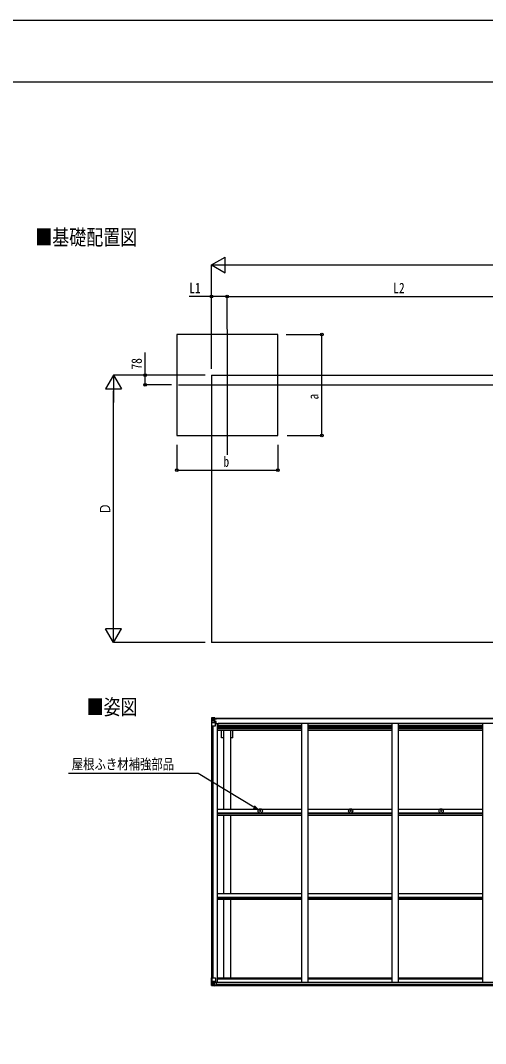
# Model space of a CAD drawing. Units: millimetres, scale not verified. Extents: x -10512 to 10512, y -7425 to 7425.
# Drawn here: x -5629 to -1949, y -678 to 7425 of the extents above; entities that cross this region are included whole.
import ezdxf
from ezdxf.enums import TextEntityAlignment as Align

# ---------------------------------------------------------------- set-up
doc = ezdxf.new("R2010")
doc.units = ezdxf.units.MM
doc.header["$LTSCALE"] = 30
for name, color, linetype in [('0-2_USER1', 3, 'Continuous'), ('0-3_YKK_12', 2, 'Continuous'), ('0-4_YKK_13', 4, 'Continuous'), ('0-5_YKK_A1', 4, 'Continuous'), ('0-6_YKK_D', 6, 'Continuous'), ('0-7_YKK_ZWAK', 7, 'Continuous')]:
    doc.layers.add(name, color=color, linetype=linetype)
doc.styles.add('ＭＳ ゴシック', font='')
doc.styles.get('ＭＳ ゴシック').set_extended_font_data('MS Gothic')

msp = doc.modelspace()

# ---------------------------------------------------------------- linework, layer by layer
at = {"layer": '0-3_YKK_12'}
for p, q in [((-3992.65, 4978.64), (-3992.65, 3983.47)), ((-4377.61, 4538.55), (-1058.51, 4538.55))]:
    msp.add_line(p, q, dxfattribs=at)
at = {"layer": '0-4_YKK_13'}
for p, q in [((-4118.65, 1899.64), (-4118.65, 1899.6)), ((-4117.71, 1900.64), (-4117.71, 1900.64)), ((-4117.71, 1900.59), (-4117.71, 1900.63)), ((-4108.74, 1901.02), (-4116.66, 1900.55)), ((-4115.8, 1899.58), (-4115.81, 1899.51)), ((-4115.81, 1838.93), (-4115.81, 1899.51)), ((-4115.26, 1865.81), (-4111.12, 1877.89)), ((-4115.26, 1865.81), (-4108.65, 1865.6)), ((-4111.84, 1896.14), (-4114.57, 1899.8)), ((-4110.98, 1892.63), (-4108.65, 1892.69)), ((-4110.98, 1879.16), (-4110.98, 1892.63)), ((-4108.65, 1879.13), (-4110.98, 1879.16)), ((-4096.65, 1901.81), (-4108.65, 1901.03)), ((-4108.65, 1892.68), (-4096.65, 1892.68)), ((-4108.65, 1879.13), (-4096.65, 1879.13)), ((-4108.65, 1879.13), (-4108.65, 1879.13)), ((-4108.65, 1865.6), (-4084.65, 1865.6)), ((-4103.17, 1885.49), (-4103.17, 1884.53)), ((-4097.65, 1892.68), (-4096.65, 1892.68)), ((-4090.15, 1902.32), (-4096.65, 1901.93)), ((-4096.65, 1875.83), (-4096.65, 1901.93)), ((-4096.65, 1901.04), (-4090.15, 1901.44)), ((-4095.15, 1896.22), (-4096.65, 1896.22)), ((-4095.15, 1892.68), (-4096.65, 1892.68)), ((-4095.15, 1879.13), (-4096.65, 1879.13)), ((-4095.82, 1875.57), (-4085.48, 1873.92)), ((-4095.82, 1874.94), (-4095.82, 1875.57)), ((-4085.48, 1873.28), (-4095.82, 1874.94)), ((-4090.15, 1900.51), (-4095.15, 1900.43)), ((-4094.65, 1895.86), (-4095.15, 1895.86)), ((-4091.15, 1890.93), (-4095.15, 1890.93)), ((-4091.15, 1882.72), (-4095.15, 1882.72)), ((-4095.04, 1894.56), (-4091.15, 1894.56)), ((-4094.65, 1896.89), (-4094.65, 1894.93)), ((-4086.65, 1896.89), (-4094.65, 1896.89)), ((-4086.65, 1896.86), (-4094.65, 1896.86)), ((-4084.65, 1895.02), (-4094.65, 1894.93)), ((-4094.65, 1894.77), (-4094.65, 1894.93)), ((-4094.65, 1894.93), (-4094.65, 1894.93)), ((-4091.15, 1874.82), (-4091.15, 1894.79)), ((-4090.15, 1901.44), (-4090.15, 1902.32)), ((-4090.15, 1900.93), (-4090.15, 1901.44)), ((-4090.15, 1900.93), (-4090.15, 1900.51)), ((-4090.15, 1900.51), (-4090.15, 1899.7)), ((-4085.48, 1873.92), (-4085.48, 1873.28)), ((-4085.2, 1873.84), (-4081.15, 1873.81)), ((-4085.15, 1900.13), (-4085.15, 1899.7)), ((-4084.85, 1900.13), (-4085.15, 1900.13)), ((-4084.85, 1900.13), (-4083.16, 1899.7)), ((-4084.65, 1896.63), (-4079.65, 1896.63)), ((-4084.65, 1895.02), (-4084.65, 1896.63)), ((-4084.65, 1839.93), (-4084.65, 1873.03)), ((-4080.15, 1873.8), (-4081.15, 1873.81)), ((-4081.15, 1872.07), (-4080.15, 1872.08)), ((-4080.15, 1857.58), (-4080.15, 1873.8)), ((-4079.65, 1897.55), (-4079.65, 1896.63)), ((-4079.65, 1896.63), (-4078.65, 1896.63)), ((-4078.65, 1896.63), (-4078.65, 1897.55)), ((-4078.65, 1896.63), (-4078.65, 1895.06)), ((-4078.65, 1894.95), (-4078.65, 1895.06)), ((-4115.81, 1838.93), (-4085.65, 1838.93)), ((-4080.15, 1861.93), (-4084.65, 1861.93)), ((-3734.07, 1164.61), (-3732.96, 1164.63)), ((-3734.07, 1163.61), (-3732.96, 1163.59)), ((-3732.96, 1164.63), (-3732.45, 1164.73)), ((-3732.96, 1163.59), (-3732.45, 1163.49)), ((-3732.35, 1165.25), (-3732.45, 1164.73)), ((-3732.35, 1162.98), (-3732.45, 1163.49)), ((-3732.33, 1166.36), (-3732.35, 1165.25)), ((-3732.33, 1161.87), (-3732.35, 1162.98)), ((-3731.33, 1166.36), (-3731.31, 1165.25)), ((-3731.33, 1161.87), (-3731.31, 1162.98)), ((-3731.31, 1165.25), (-3731.21, 1164.73)), ((-3731.31, 1162.98), (-3731.21, 1163.49)), ((-3730.69, 1164.63), (-3731.21, 1164.73)), ((-3730.69, 1163.59), (-3731.21, 1163.49)), ((-3729.58, 1164.61), (-3730.69, 1164.63)), ((-3729.58, 1163.61), (-3730.69, 1163.59)), ((-3018.07, 1164.61), (-3016.96, 1164.63)), ((-3018.07, 1163.61), (-3016.96, 1163.59)), ((-3016.96, 1164.63), (-3016.45, 1164.73)), ((-3016.96, 1163.59), (-3016.45, 1163.49)), ((-3016.35, 1165.25), (-3016.45, 1164.73)), ((-3016.35, 1162.98), (-3016.45, 1163.49)), ((-3016.33, 1166.36), (-3016.35, 1165.25)), ((-3016.33, 1161.87), (-3016.35, 1162.98)), ((-3015.33, 1166.36), (-3015.31, 1165.25)), ((-3015.33, 1161.87), (-3015.31, 1162.98)), ((-3015.31, 1165.25), (-3015.21, 1164.73)), ((-3015.31, 1162.98), (-3015.21, 1163.49)), ((-3014.69, 1164.63), (-3015.21, 1164.73)), ((-3014.69, 1163.59), (-3015.21, 1163.49)), ((-3013.58, 1164.61), (-3014.69, 1164.63)), ((-3013.58, 1163.61), (-3014.69, 1163.59)), ((-2302.07, 1164.61), (-2300.96, 1164.63)), ((-2302.07, 1163.61), (-2300.96, 1163.59)), ((-2300.96, 1164.63), (-2300.45, 1164.73)), ((-2300.96, 1163.59), (-2300.45, 1163.49)), ((-2300.35, 1165.25), (-2300.45, 1164.73)), ((-2300.35, 1162.98), (-2300.45, 1163.49)), ((-2300.33, 1166.36), (-2300.35, 1165.25)), ((-2300.33, 1161.87), (-2300.35, 1162.98)), ((-2299.33, 1166.36), (-2299.31, 1165.25)), ((-2299.33, 1161.87), (-2299.31, 1162.98)), ((-2299.31, 1165.25), (-2299.21, 1164.73)), ((-2299.31, 1162.98), (-2299.21, 1163.49)), ((-2298.69, 1164.63), (-2299.21, 1164.73)), ((-2298.69, 1163.59), (-2299.21, 1163.49)), ((-2297.58, 1164.61), (-2298.69, 1164.63)), ((-2297.58, 1163.61), (-2298.69, 1163.59)), ((-4118.65, -157.05), (-4085.65, -157.05)), ((-4118.65, -217.76), (-4118.65, -157.05)), ((-4115.81, -157.05), (-4115.81, -217.63)), ((-4084.65, -158.05), (-4084.65, -191.15)), ((-4117.71, -218.72), (-4117.71, -218.76)), ((-4108.74, -219.15), (-4116.66, -218.67)), ((-4115.8, -217.7), (-4115.81, -217.63)), ((-4115.26, -183.93), (-4108.65, -183.72)), ((-4115.26, -183.93), (-4111.12, -196.02)), ((-4111.84, -214.26), (-4114.57, -217.93)), ((-4108.65, -197.25), (-4110.98, -197.28)), ((-4110.98, -197.28), (-4110.98, -210.75)), ((-4110.98, -210.75), (-4108.65, -210.81)), ((-4108.65, -183.72), (-4084.65, -183.72)), ((-4108.65, -197.25), (-4108.65, -197.25)), ((-4096.65, -197.25), (-4108.65, -197.25)), ((-4108.65, -210.81), (-4096.65, -210.81)), ((-4096.65, -219.94), (-4108.65, -219.15)), ((-4104.13, -203.61), (-4104.13, -202.65)), ((-4096.65, -193.26), (-4090.15, -193.26)), ((-4096.65, -193.26), (-4096.65, -220.05)), ((-4085.48, -191.41), (-4095.82, -193.06)), ((-4095.82, -193.06), (-4095.82, -193.26)), ((-4093.13, -193.26), (-4085.48, -192.04)), ((-4090.15, -193.26), (-4081.15, -193.3)), ((-4090.15, -220.45), (-4090.15, -214.5)), ((-4081.15, -215.07), (-4090.15, -215.13)), ((-4085.48, -192.04), (-4085.48, -191.41)), ((-4080.15, -194.21), (-4080.15, -214.36))]:
    msp.add_line(p, q, dxfattribs=at)
for points in [[(-4118.65, 1899.6), (-4118.65, 1838.93), (-4115.81, 1838.93)], [(-4117.71, 1900.64), (-4108.65, 1901.19), (-4096.65, 1901.93)], [(-4105.09, 1886.45), (-4106.05, 1886.45), (-4106.05, 1887.41), (-4105.09, 1887.41)], [(-4104.13, 1888.37), (-4104.13, 1889.33), (-4103.17, 1889.33), (-4103.17, 1888.37)], [(-4103.17, 1884.53), (-4104.13, 1884.53), (-4104.13, 1885.49)], [(-4102.21, 1887.41), (-4101.25, 1887.41), (-4101.25, 1886.45), (-4102.21, 1886.45)], [(-4090.15, 1900.93), (-4095.15, 1900.93), (-4095.15, 1875.46)], [(-4094.65, 1895.86), (-4086.65, 1895.86), (-4086.65, 1897.55)], [(-4079.65, 1894.9), (-4094.65, 1894.77), (-4094.65, 1894.77)], [(-4084.65, 1895.02), (-4084.65, 1895.01), (-4078.65, 1895.06)], [(-4081.15, 1873.81), (-4081.15, 1872.07), (-4084.65, 1872.05)], [(-4117.71, -218.76), (-4108.65, -219.32), (-4090.15, -220.45)], [(-4105.09, -205.53), (-4106.05, -205.53), (-4106.05, -204.57), (-4105.09, -204.57)], [(-4104.13, -202.65), (-4103.17, -202.65), (-4103.17, -203.61)], [(-4103.17, -206.49), (-4103.17, -207.45), (-4104.13, -207.45), (-4104.13, -206.49)], [(-4102.21, -204.57), (-4101.25, -204.57), (-4101.25, -205.53), (-4102.21, -205.53)], [(-4080.15, -214.36), (-4080.16, -214.47), (-4090.15, -214.5)]]:
    msp.add_lwpolyline(points, dxfattribs=at)
for centre, radius in [((-4103.65, 1886.93), 5.3), ((-3731.83, 1164.11), 17), ((-3731.83, 1164.11), 4), ((-3015.83, 1164.11), 17), ((-3015.83, 1164.11), 4), ((-2299.83, 1164.11), 17), ((-2299.83, 1164.11), 4), ((-4103.65, -205.05), 5.3)]:
    msp.add_circle(centre, radius, dxfattribs=at)
for centre, radius, start, end in [((-4117.65, 1899.64), 0.999, 93.4424, 179.95083), ((-4117.65, 1899.64), 1, 93.50017, 180.00079), ((-4117.65, 1899.6), 0.999, 93.4424, 179.95083), ((-4116.5, 1913.25), 12.7, 269.24466, 275.10311), ((-4114.52, 1899.64), 1.28, 131.17831, 182.45895), ((-4105.09, 1888.37), 0.96, 270, 0), ((-4105.09, 1885.49), 0.96, 0, 90), ((-4102.21, 1888.37), 0.96, 180, 270), ((-4102.21, 1885.49), 0.96, 90, 180), ((-4095.71, 1876.5), 0.937, 182.32209, 263.26766), ((-4095.71, 1875.87), 0.937, 182.32209, 263.26766), ((-4094.65, 1897.39), 0.5, 179.99802, 269.99691), ((-4094.65, 1897.36), 0.5, 180.00109, 270.00109), ((-4094.65, 1894.43), 0.5, 90.52895, 180.04464), ((-4094.64, 1894.26), 0.513, 91.88028, 181.04707), ((-4085.59, 1872.99), 0.937, 2.32209, 83.26766), ((-4085.59, 1872.35), 0.937, 2.32209, 83.26766), ((-4079.51, 1902.59), 7.69, 268.96999, 276.43426), ((-4085.65, 1839.93), 1, 270, 0), ((-3731.83, 1164.11), 2.3, 167.44414, 192.55586), ((-3731.83, 1164.11), 2.3, 77.44414, 102.55586), ((-3731.83, 1164.11), 2.3, 257.44414, 282.55586), ((-3731.83, 1164.11), 2.3, 347.44414, 12.55586), ((-3015.83, 1164.11), 2.3, 167.44414, 192.55586), ((-3015.83, 1164.11), 2.3, 77.44414, 102.55586), ((-3015.83, 1164.11), 2.3, 257.44414, 282.55586), ((-3015.83, 1164.11), 2.3, 347.44414, 12.55586), ((-2299.83, 1164.11), 2.3, 167.44414, 192.55586), ((-2299.83, 1164.11), 2.3, 77.44414, 102.55586), ((-2299.83, 1164.11), 2.3, 257.44414, 282.55586), ((-2299.83, 1164.11), 2.3, 347.44414, 12.55586), ((-4085.65, -158.05), 1, 0, 90), ((-4117.65, -217.72), 0.999, 180.04917, 266.5576), ((-4117.65, -217.76), 0.999, 180.04917, 266.5576), ((-4117.65, -217.76), 1, 179.99921, 266.49983), ((-4116.5, -231.37), 12.7, 84.89689, 90.75534), ((-4114.52, -217.76), 1.28, 177.54105, 228.82169), ((-4105.09, -203.61), 0.96, 270, 0), ((-4105.09, -206.49), 0.96, 0, 90), ((-4102.21, -203.61), 0.96, 180, 270), ((-4102.21, -206.49), 0.96, 90, 180), ((-4095.71, -193.99), 0.937, 96.73234, 129.06602), ((-4085.59, -190.48), 0.937, 276.73234, 357.67791), ((-4085.59, -191.11), 0.937, 276.73234, 357.67791)]:
    msp.add_arc(centre, radius, start, end, dxfattribs=at)
for centre, major_axis, ratio, start_param, end_param in [((-3916.71, 1912.95), (201, 12.36), 0.060933, 3.1373463, 3.1378449), ((-4115.71, 1900.72), (2, 0.12), 0.060933, 3.1378449, 4.2119296), ((-4114.54, 1868.16), (0.85, 2.32), 0.403757, 2.3087461, 3.2744049), ((-4115.52, 1897.62), (-0.02, 3), 0.466854, 5.5234897, 6.1575023), ((-4113.85, 1892.55), (0.03, 5), 0.573921, 4.7320603, 5.5159136), ((-4112.39, 1879.18), (0, 3), 0.468246, 4.2703918, 4.7058971), ((-4190.4, 1892.68), (81.75, 0), 0.061163, 0, 0.0007725), ((-4115.71, -218.84), (2, -0.12), 0.060933, 2.0712557, 3.1453404), ((-3916.71, -231.07), (201, -12.36), 0.060933, 3.1453404, 3.145839), ((-4114.54, -186.28), (0.85, -2.32), 0.403757, 3.0087805, 3.9744392), ((-4115.52, -215.74), (-0.02, -3), 0.466854, 0.125683, 0.7596956), ((-4113.85, -210.67), (0.03, -5), 0.573921, 0.7672717, 1.551125), ((-4112.39, -197.3), (0, -3), 0.468246, 1.5772882, 2.0127935), ((-4190.4, -210.81), (81.75, 0), 0.061163, 6.2824128, 6.2831853), ((-4081.15, -194.2), (1, -0.021), 0.906239, 0.0187047, 1.589501), ((-4081.15, -214.37), (1, 0.012), 0.707053, 4.7036637, 6.124411)]:
    msp.add_ellipse(centre, major_axis=major_axis, ratio=ratio, start_param=start_param, end_param=end_param, dxfattribs=at)
at = {"layer": '0-5_YKK_A1'}
for p, q in [((-4116.65, 4616.35), (1651.35, 4616.35)), ((-4116.65, 4616.35), (-4116.65, 2497.97)), ((1651.35, 2497.97), (-4116.65, 2497.97)), ((-4095.15, 1899.7), (-1239.15, 1899.7)), ((-4095.15, 1897.55), (-1239.15, 1897.55)), ((-4116.65, 1838.93), (-4116.65, -157.05)), ((-4106.95, 1838.93), (-4106.95, -157.05)), ((-4084.65, 1857.58), (-4071.65, 1857.58)), ((-4071.65, 1857.58), (-4071.65, -193.07)), ((-4071.65, 1843.9), (-3405.65, 1843.9)), ((-4071.65, 1835.5), (-3405.65, 1835.5)), ((-4071.65, 1827.3), (-3405.65, 1827.3)), ((-4071.65, 1823.37), (-3405.65, 1823.37)), ((-4071.65, 1818.29), (-3405.65, 1818.29)), ((-4071.65, 1805.29), (-3405.65, 1805.29)), ((-4064.15, 1843.9), (-4064.15, 1859.41)), ((-4064.15, 1859.41), (-1265.15, 1859.41)), ((-4037.85, 1743.7), (-4037.85, 1805.29)), ((-4020.15, 1178.63), (-4020.15, 1805.29)), ((-3965.15, 1178.63), (-3965.15, 1805.29)), ((-3947.45, 1743.7), (-3947.45, 1805.29)), ((-3405.65, 1859.39), (-3405.65, -193.07)), ((-3355.65, 1859.39), (-3355.65, -193.07)), ((-3355.65, 1843.9), (-2689.65, 1843.9)), ((-3355.65, 1835.5), (-2689.65, 1835.5)), ((-3355.65, 1827.3), (-2689.65, 1827.3)), ((-3355.65, 1823.37), (-2689.65, 1823.37)), ((-3355.65, 1818.29), (-2689.65, 1818.29)), ((-3355.65, 1805.29), (-2689.65, 1805.29)), ((-2689.65, 1859.39), (-2689.65, -193.07)), ((-2639.65, 1859.39), (-2639.65, -193.07)), ((-2639.65, 1843.9), (-1973.65, 1843.9)), ((-2639.65, 1835.5), (-1973.65, 1835.5)), ((-2639.65, 1827.3), (-1973.65, 1827.3)), ((-2639.65, 1823.37), (-1973.65, 1823.37)), ((-2639.65, 1818.29), (-1973.65, 1818.29)), ((-2639.65, 1805.29), (-1973.65, 1805.29)), ((-1973.65, 1859.39), (-1973.65, -193.07)), ((-4020.15, 1743.7), (-4037.85, 1743.7)), ((-3947.45, 1743.7), (-3965.15, 1743.7)), ((-4071.62, 1178.63), (-3405.65, 1178.63)), ((-4071.62, 1148.9), (-3405.65, 1148.9)), ((-4071.62, 1144.35), (-3405.65, 1144.35)), ((-3355.62, 1178.63), (-2689.65, 1178.63)), ((-3355.62, 1148.9), (-2689.65, 1148.9)), ((-3355.62, 1144.35), (-2689.65, 1144.35)), ((-2639.62, 1178.63), (-1973.65, 1178.63)), ((-2639.62, 1148.9), (-1973.65, 1148.9)), ((-2639.62, 1144.35), (-1973.65, 1144.35)), ((-4071.62, 1131.34), (-3405.65, 1131.34)), ((-4020.15, 511.64), (-4020.15, 1131.34)), ((-3965.15, 511.64), (-3965.15, 1131.34)), ((-3355.62, 1131.34), (-2689.65, 1131.34)), ((-2639.62, 1131.34), (-1973.65, 1131.34)), ((-4071.62, 511.64), (-3405.65, 511.64)), ((-3355.62, 511.64), (-2689.65, 511.64)), ((-2639.62, 511.64), (-1973.65, 511.64)), ((-4071.62, 481.91), (-3405.65, 481.91)), ((-4071.62, 477.36), (-3405.65, 477.36)), ((-4071.62, 464.35), (-3405.65, 464.35)), ((-4020.15, -156.9), (-4020.15, 464.35)), ((-3965.15, -156.9), (-3965.15, 464.35)), ((-3355.62, 481.91), (-2689.65, 481.91)), ((-3355.62, 477.36), (-2689.65, 477.36)), ((-3355.62, 464.35), (-2689.65, 464.35)), ((-2639.62, 481.91), (-1973.65, 481.91)), ((-2639.62, 477.36), (-1973.65, 477.36)), ((-2639.62, 464.35), (-1973.65, 464.35)), ((-4071.65, -156.9), (-3405.65, -156.9)), ((-3355.65, -156.9), (-2689.65, -156.9)), ((-2639.65, -156.9), (-1973.65, -156.9)), ((-4091.91, -193.07), (-1249.15, -193.07)), ((-4090.15, -218.85), (-1239.15, -218.85)), ((-4080.15, -195.33), (-1249.15, -195.33)), ((-4080.15, -210.95), (-1249.15, -210.95)), ((-4071.65, -165.25), (-3405.65, -165.25)), ((-3355.65, -165.25), (-2689.65, -165.25)), ((-2639.65, -165.25), (-1973.65, -165.25))]:
    msp.add_line(p, q, dxfattribs=at)
msp.add_lwpolyline([(-4392.65, 4138.55), (-3592.65, 4138.55), (-3592.65, 4938.55), (-4392.65, 4938.55)], close=True, dxfattribs=at)
at = {"layer": '0-6_YKK_D'}
for p, q in [((-4116.65, 5488.55), (-4008.4, 5551.05)), ((-4008.4, 5426.05), (-4008.4, 5551.05)), ((-4116.65, 4666.35), (-4116.65, 5489.55)), ((-4116.65, 5488.55), (-4008.4, 5426.05)), ((-4116.65, 5488.55), (-3900.14, 5488.55)), ((-3991.65, 5488.55), (1526.35, 5488.55)), ((-4116.65, 4666.35), (-4116.65, 5239.55)), ((-3992.65, 4979.64), (-3992.65, 5239.55)), ((-3992.65, 4979.64), (-3992.65, 5239.55)), ((-3992.65, 5238.55), (-1232.65, 5238.55)), ((-3525.49, 4938.55), (-3243.54, 4938.55)), ((-3244.54, 4138.55), (-3244.54, 4938.55)), ((-4892.65, 4616.35), (-4955.15, 4508.1)), ((-4166.65, 4616.35), (-4893.65, 4616.35)), ((-4892.65, 4616.35), (-4830.15, 4508.1)), ((-4892.65, 4616.35), (-4892.65, 4399.85)), ((-4166.65, 4616.35), (-4643.65, 4616.35)), ((-4435.09, 4538.55), (-4643.65, 4538.55)), ((-4955.15, 4508.1), (-4830.15, 4508.1)), ((-4892.65, 2622.97), (-4892.65, 4491.35)), ((-3517.65, 4138.55), (-3243.54, 4138.55)), ((-4392.65, 4064.36), (-4392.65, 3862.55)), ((-3592.65, 4064.54), (-3592.65, 3862.55)), ((-4392.65, 3863.55), (-3592.65, 3863.55)), ((-4892.65, 2497.97), (-4892.65, 2714.48)), ((-4892.65, 2497.97), (-4955.15, 2606.23)), ((-4830.15, 2606.23), (-4955.15, 2606.23)), ((-4892.65, 2497.97), (-4830.15, 2606.23)), ((-4166.65, 2497.97), (-4893.65, 2497.97))]:
    msp.add_line(p, q, dxfattribs=at)
for points in [[(-3992.65, 5238.55), (-4116.65, 5238.55), (-4294.48, 5238.55)], [(-4642.65, 4538.55), (-4642.65, 4616.35), (-4642.65, 4794.19)], [(-3746.07, 1173.4), (-3782.44, 1195.38), (-4222.42, 1461.29), (-5248.39, 1461.29)], [(-3788.33, 1185.63), (-3746.07, 1173.4), (-3776.55, 1205.13)]]:
    msp.add_lwpolyline(points, dxfattribs=at)
for centre in [(-4116.65, 5238.55), (-3992.65, 5238.55), (-3992.65, 5238.55), (-3244.54, 4938.55), (-4642.65, 4616.35), (-4642.65, 4538.55), (-3244.54, 4138.55), (-4392.65, 3863.55), (-3592.65, 3863.55)]:
    msp.add_circle(centre, 10.62, dxfattribs=at)
at = {"layer": '0-7_YKK_ZWAK'}
msp.add_line((9737.55, 6937.5), (-9762.45, 6937.5), dxfattribs=at)
msp.add_lwpolyline([(-10512.5, -7425), (10512.5, -7425), (10512.5, 7425), (-10512.5, 7425)], close=True, dxfattribs=at)

# ---------------------------------------------------------------- texts
at = {"layer": '0-2_USER1', "style": 'ＭＳ ゴシック', "width": 0.8}
for s, p in [('■基礎配置図', (-5512.01, 5609.27)), ('■姿図', (-5105.79, 1889.34))]:
    msp.add_text(s, height=123.2, dxfattribs=at).set_placement(p, align=Align.BOTTOM_LEFT)
at = {"layer": '0-6_YKK_D', "style": 'ＭＳ ゴシック', "width": 0.8}
for s, p in [('L1', (-4292.82, 5240.22)), ('L2', (-2678.65, 5240.22)), ('b', (-4022.65, 3864.89)), ('屋根ふき材補強部品', (-5223.42, 1468.77))]:
    msp.add_text(s, height=82.48, dxfattribs=at).set_placement(p, align=Align.BOTTOM_LEFT)
for s, p in [('78', (-4644.32, 4660.52)), ('a', (-3246.21, 4423.03)), ('Ｄ', (-4893.65, 3512.16))]:
    msp.add_text(s, height=82.48, rotation=90, dxfattribs=at).set_placement(p, align=Align.BOTTOM_LEFT)

doc.saveas('drawing.dxf')
